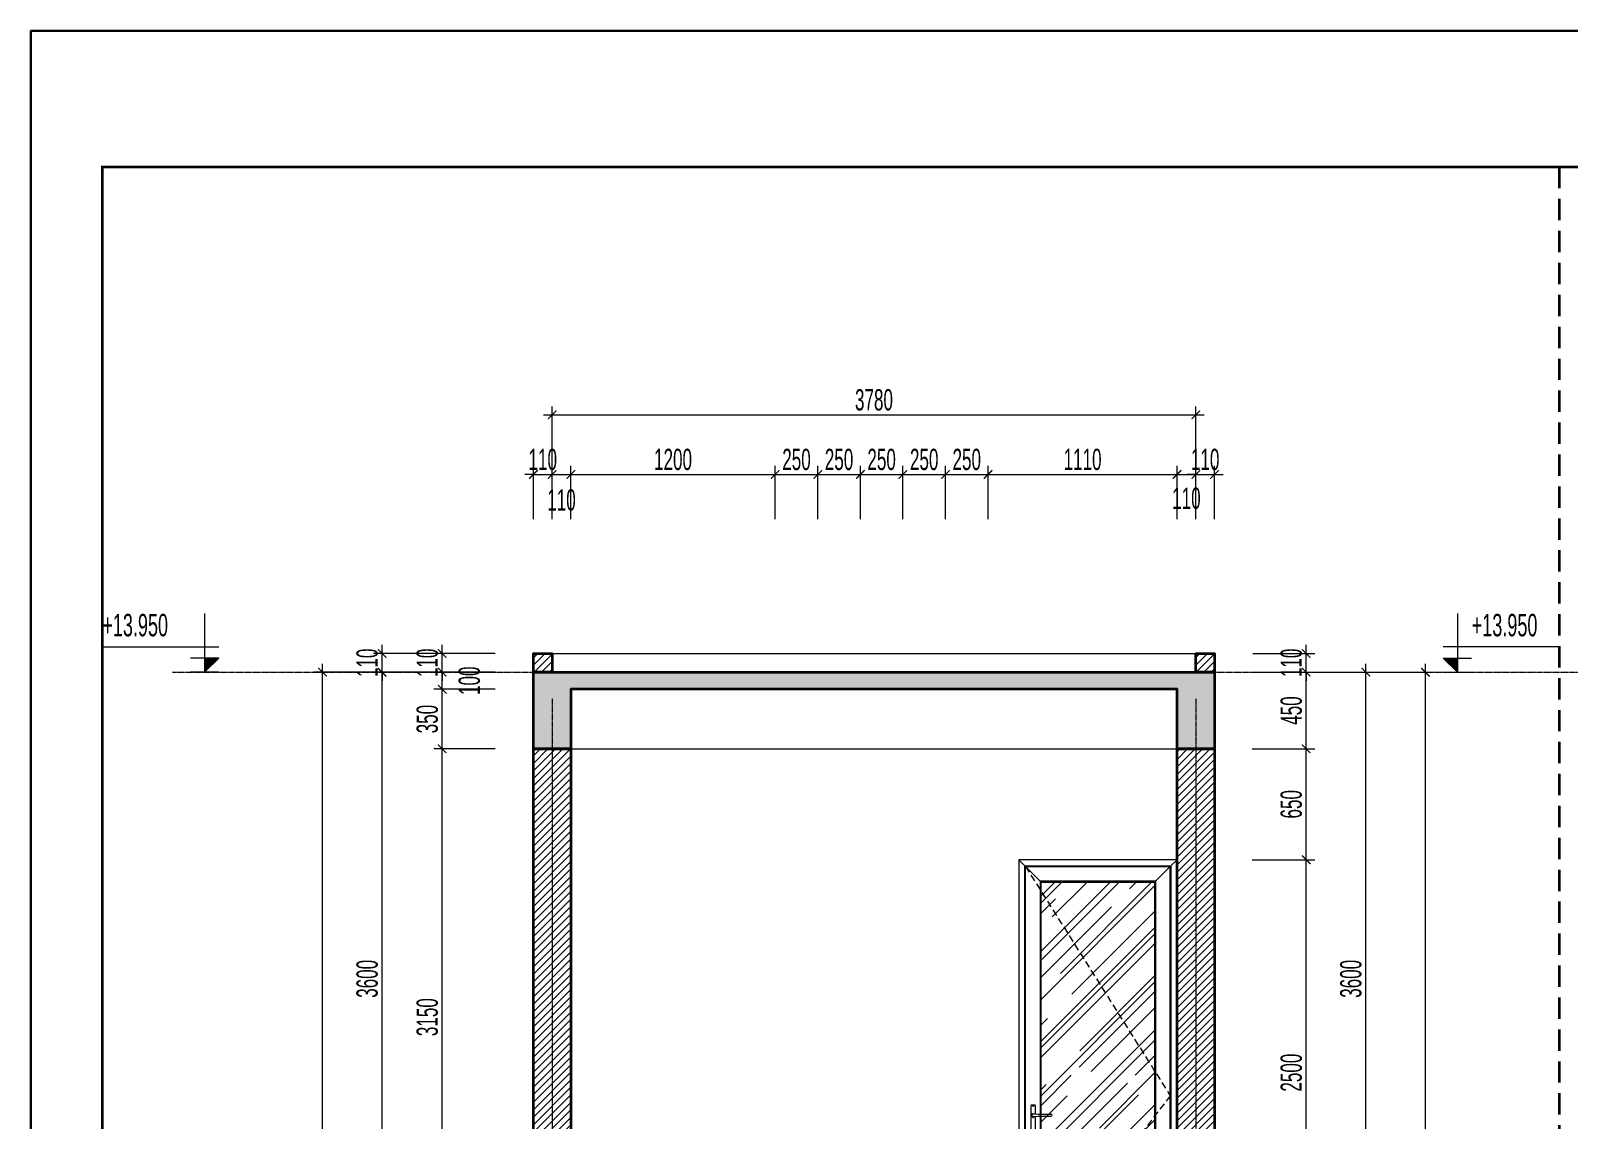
# Model space of a CAD drawing. Header units: millimetres. Extents: x 1336014 to 2939047, y -333549 to -60566.
# Drawn here: x 1430845 to 1439875, y -176976 to -170587 of the extents above; entities that cross this region are included whole.
import ezdxf
from ezdxf.enums import TextEntityAlignment as Align
from ezdxf.xclip import XClip

# ---------------------------------------------------------------- set-up
doc = ezdxf.new("R2010")
doc.units = ezdxf.units.MM
doc.header["$MEASUREMENT"] = 0
doc.header["$XCLIPFRAME"] = 2
for name, pattern in [('$1$HIDDEN', [0.375, 0.25, -0.125]), ('CENTER2', [1.125, 0.75, -0.125, 0.125, -0.125]), ('DASHED', [0.75, 0.5, -0.25])]:
    doc.linetypes.add(name, pattern=pattern)
for name, color, linetype, lineweight in [('01.Cut', 255, 'Continuous', 35), ('02.Thay', 145, 'Continuous', 15), ('03.Manh', 251, 'Continuous', 13), ('05.Text', 253, 'Continuous', 18), ('06.betong', 2, 'Continuous', 35), ('08.Dim', 156, 'Continuous', 15), ('09.Hatch', 250, 'Continuous', 5), ('10.truc', 250, 'CENTER2', 20), ('11.Khung bo', 32, 'Continuous', 50), ('12.Khung', 36, 'Continuous', 25), ('DIM', 252, 'Continuous', 20), ('Khóa cửa', 3, 'Continuous', 9)]:
    doc.layers.add(name, color=color, linetype=linetype, lineweight=lineweight)
doc.layers.add('text', color=7, linetype='Continuous')
doc.layers.add('Tpl_Bound', color=1, linetype='Continuous', plot=False)
doc.styles.add('TT5_Text Dim', font='hoatbif.shx', dxfattribs={"width": 0.6})
doc.dimstyles.new('TT5_Dim 1-50', dxfattribs={"dimscale": 50, "dimtxt": 2.5, "dimasz": 1, "dimexe": 1, "dimexo": 0.5, "dimgap": 0.5, "dimtad": 1, "dimdec": 0, "dimzin": 0, "dimdsep": 46, "dimtxsty": 'TT5_Text Dim', "dimblk": 'ARCHTICK', "dimcen": 0, "dimdle": 1, "dimclrd": 256, "dimclre": 256, "dimclrt": 1, "dimadec": 0, "dimazin": 0, "dimtfac": 0.015, "dimtdec": 0, "dimtix": 1, "dimtmove": 2, "dimatfit": 3, "dimldrblk": 'DOT', "dimfxl": 1, "dimtolj": 1, "dimtzin": 0, "dimlwd": -1, "dimlwe": -1, "dimarcsym": 1})
pattern_1 = [(45, (531514.985, -203097.647), (-22.0970869, 22.0970869), [])]
pattern_2 = [(45, (250010.494, -71783.014), (-22.0970869, 22.0970869), [])]

# ---------------------------------------------------------------- blocks, each defined once
blk = doc.blocks.new('100')
at = {"layer": '11.Khung bo', "const_width": 26.7}
blk.add_lwpolyline([(1860913, -945240), (1860913, -916940), (1896063, -916940), (1896063, -945240)], close=True, dxfattribs=at)
blk.add_lwpolyline([(1860913, -945240), (1860913, -916940), (1896063, -916940), (1896063, -945240)], close=True, dxfattribs=at)
blk.add_lwpolyline([(1860913, -945240), (1860913, -916940), (1896063, -916940), (1896063, -945240)], close=True, dxfattribs=at)
at = {"layer": '12.Khung'}
blk.add_lwpolyline([(1901579, -945940), (1901579, -916240), (1859580, -916240), (1859580, -945940)], close=True, dxfattribs=at)
blk.add_lwpolyline([(1901579, -945940), (1901579, -916240), (1859580, -916240), (1859580, -945940)], close=True, dxfattribs=at)
blk.add_lwpolyline([(1901579, -945940), (1901579, -916240), (1859580, -916240), (1859580, -945940)], close=True, dxfattribs=at)
blk = doc.blocks.new('TAY NAM')
at = {"layer": 'Khóa cửa', "color": 62}
for p, q in [((-66.6, -1.9), (-66.6, 62.6)), ((-64, 65.2), (-45.1, 65.2)), ((-63, 10.5), (-63, 0.7)), ((-60.4, 13.1), (-46.7, 13.1)), ((-46.7, 13.1), (-27.3, 11.2)), ((-42.5, 62.6), (-42.5, 12.7)), ((-27.3, 11.2), (51.6, 11.2)), ((-27.3, 0), (51.6, 0)), ((-66.6, -113.4), (-66.6, -1.9)), ((-60.4, -1.9), (-46.7, -1.9)), ((-55.2, -89), (-55.2, -85)), ((-55.2, -85), (-53.9, -85)), ((-53.9, -89), (-55.2, -89)), ((-53.9, -85), (-53.9, -89)), ((-46.7, -1.9), (-27.3, -0.1)), ((-42.5, -1.5), (-42.5, -113.4)), ((-45.1, -116), (-64, -116)), ((-57, -103.8), (-57, -90.7)), ((-52.7, -104.5), (-56.4, -104.5)), ((-52.1, -90.7), (-52.1, -103.8))]:
    blk.add_line(p, q, dxfattribs=at)
at = {"layer": 'Khóa cửa', "color": 62, "ltscale": 0.5}
for p, q in [((-55.7, 58.7), (-53.5, 58.7)), ((-54.6, 59.7), (-54.6, 57.6)), ((-55.7, -7.7), (-53.5, -7.7)), ((-54.6, -6.7), (-54.6, -8.9)), ((-55.7, -113.1), (-53.5, -113.1)), ((-54.6, -112.1), (-54.6, -114.2))]:
    blk.add_line(p, q, dxfattribs=at)
at = {"layer": 'Khóa cửa', "color": 62}
for centre, major_axis, start_param, end_param in [((-64, 62.6), (1.83, 1.83), 0.785398, 2.356194), ((-60.4, 10.5), (-1.83, 1.83), -0.785398, 0.785398), ((-60.4, 0.7), (1.83, 1.83), 2.356194, 3.926991), ((-54.6, 58.8), (-1.23, 1.23), 3.926991, 10.210176), ((-45.1, 62.6), (1.83, 1.83), 5.497787, 7.068583), ((50.3, 5.6), (-4.05, 4.05), 2.580988, 5.272994), ((-54.6, -87), (3.12, 3.12), 5.497787, 11.780972), ((-54.6, -7.6), (-1.23, 1.23), 3.926991, 10.210176), ((-64, -113.4), (-1.83, 1.83), 0.785398, 2.356194), ((-56.4, -103.8), (-0.458, 0.458), 0.785398, 2.356194), ((-54.6, -113), (-1.23, 1.23), 3.926991, 10.210176), ((-52.7, -103.8), (0.458, 0.458), 3.926991, 5.497787), ((-45.1, -113.4), (-1.83, 1.83), 2.356194, 3.926991)]:
    blk.add_ellipse(centre, major_axis=major_axis, ratio=1, start_param=start_param, end_param=end_param, dxfattribs=at)
blk = doc.blocks.new('q\xadeqwe345')
at = {"layer": '03.Manh', "ltscale": 0.1}
h = blk.add_hatch(dxfattribs=at)
h.set_pattern_fill('AR-RROOF', color=256, scale=200, angle=45)
h.paths.add_polyline_path([(898963.2, 25715.5), (898297.2, 25715.5), (898297.2, 27983.9), (898963.2, 27983.9)])
at = {"layer": '03.Manh'}
for points in [[(898201.2, 28079.9), (898165.2, 28115.9), (898165.2, 25615.5), (898201.2, 25615.5)], [(899095.2, 28115.9), (898165.2, 28115.9), (898201.2, 28079.9), (899059.2, 28079.9)], [(899095.2, 28115.9), (899059.2, 28079.9), (899059.2, 25615.5), (899095.2, 25615.5)], [(898292.2, 25710.5), (898205.2, 25623.5), (898205.2, 28075.9), (898292.2, 27988.9)], [(898205.2, 28075.9), (899055.2, 28075.9), (898968.2, 27988.9), (898292.2, 27988.9)], [(899055.2, 28075.9), (898968.2, 27988.9), (898968.2, 25710.5), (899055.2, 25623.5)], [(898968.2, 25710.5), (898292.2, 25710.5), (898205.2, 25623.5), (899055.2, 25623.5)]]:
    blk.add_lwpolyline(points, close=True, dxfattribs=at)
at = {"layer": '03.Manh', "linetype": 'DASHED', "ltscale": 80}
blk.add_lwpolyline([(898205.2, 28075.9), (899055.2, 26730.4), (898205.2, 25623.5)], dxfattribs=at)
at = {"layer": '03.Manh', "color": 6, "ltscale": 0.15}
blk.add_lwpolyline([(898963.2, 25715.5), (898297.2, 25715.5), (898297.2, 27983.9), (898963.2, 27983.9)], close=True, dxfattribs=at)
at = {"layer": '03.Manh'}
blk.add_blockref('TAY NAM', (898304.9, 26611.1), dxfattribs=at)
blk = doc.blocks.new('A$C4E7C6F34')
at = {"layer": 'DIM'}
blk.add_hatch(color=256, dxfattribs=at).paths.add_polyline_path([(-38, 0), (-38, 138), (-178, 138)])
for p, q in [((-38, 576), (-38, 0)), ((964, 248), (-178, 248)), ((-178, 138), (101, 138)), ((-178, 138), (-38, 0)), ((-178, 0), (101, 0))]:
    blk.add_line(p, q, dxfattribs=at)
at = {"layer": 'text', "style": 'TT5_Text Dim', "flags": 8}
blk.add_attdef('%%P0.000', text='', height=220, dxfattribs=at).set_placement((102, 461), align=Align.MIDDLE_LEFT)
blk = doc.blocks.new('_ARCHTICK')
at = {"const_width": 0.15}
blk.add_lwpolyline([(-0.5, -0.5), (0.5, 0.5)], dxfattribs=at)
blk = doc.blocks.new('*D1079')
at = {"layer": '08.Dim', "transparency": 16777216}
for p, q in [((1438335.9, -178003.2), (1438335.9, -175402.8)), ((1438019.1, -175452.8), (1438385.9, -175452.8)), ((1438019.1, -177953.2), (1438385.9, -177953.2))]:
    blk.add_line(p, q, dxfattribs=at)
at = {"layer": 'Defpoints', "color": 0, "transparency": 16777216}
for p in [(1437994.1, -175452.8), (1438335.9, -175452.8), (1437994.1, -177953.2)]:
    blk.add_point(p, dxfattribs=at)
at = {"layer": '08.Dim', "transparency": 16777216, "xscale": 50, "yscale": 50, "zscale": 50}
for p, rotation in [((1438335.9, -175452.8), 90), ((1438335.9, -177953.2), 270)]:
    blk.add_blockref('_ARCHTICK', p, dxfattribs=dict(at, rotation=rotation))
at = {"layer": '08.Dim', "color": 1, "transparency": 16777216, "insert": (1438248.4, -176703), "char_height": 125, "attachment_point": 5, "rotation": 90, "style": 'TT5_Text Dim'}
blk.add_mtext('\\A1;2500', dxfattribs=at)
blk = doc.blocks.new('_DOT')
blk.add_line((-0.5, 0), (-1, 0))
at = {"const_width": 0.5}
blk.add_lwpolyline([(-0.25, 0, 1), (0.25, 0, 1)], format="xyb", close=True, dxfattribs=at)
blk = doc.blocks.new('*D1083')
at = {"layer": '08.Dim', "transparency": 16777216}
for p, q in [((1438022.4, -174352.4), (1438735.9, -174352.4)), ((1438685.9, -178002.2), (1438685.9, -174302.4)), ((1438022.4, -177952.2), (1438735.9, -177952.2))]:
    blk.add_line(p, q, dxfattribs=at)
at = {"layer": 'Defpoints', "color": 0, "transparency": 16777216}
for p in [(1437997.4, -174352.4), (1438685.9, -174352.4), (1437997.4, -177952.2)]:
    blk.add_point(p, dxfattribs=at)
at = {"layer": '08.Dim', "transparency": 16777216, "xscale": 50, "yscale": 50, "zscale": 50}
for p, rotation in [((1438685.9, -174352.4), 90), ((1438685.9, -177952.2), 270)]:
    blk.add_blockref('_ARCHTICK', p, dxfattribs=dict(at, rotation=rotation))
at = {"layer": '08.Dim', "color": 1, "transparency": 16777216, "insert": (1438598.4, -176152.3), "char_height": 125, "attachment_point": 5, "rotation": 90, "style": 'TT5_Text Dim'}
blk.add_mtext('\\A1;3600', dxfattribs=at)
blk = doc.blocks.new('*D1085')
at = {"layer": '08.Dim', "transparency": 16777216}
for p, q in [((1438022.4, -174352.4), (1439085.9, -174352.4)), ((1439035.9, -188352.6), (1439035.9, -174302.4)), ((1438022.4, -188302.6), (1439085.9, -188302.6))]:
    blk.add_line(p, q, dxfattribs=at)
at = {"layer": 'Defpoints', "color": 0, "transparency": 16777216}
for p in [(1437997.4, -174352.4), (1439035.9, -174352.4), (1437997.4, -188302.6)]:
    blk.add_point(p, dxfattribs=at)
at = {"layer": '08.Dim', "transparency": 16777216, "xscale": 50, "yscale": 50, "zscale": 50}
for p, rotation in [((1439035.9, -174352.4), 90), ((1439035.9, -188302.6), 270)]:
    blk.add_blockref('_ARCHTICK', p, dxfattribs=dict(at, rotation=rotation))
at = {"layer": '08.Dim', "color": 1, "transparency": 16777216, "insert": (1438948.4, -181327.5), "char_height": 125, "attachment_point": 5, "rotation": 90, "style": 'TT5_Text Dim'}
blk.add_mtext('\\A1;13950', dxfattribs=at)
blk = doc.blocks.new('*D1090')
at = {"layer": '08.Dim', "transparency": 16777216}
for p, q in [((1433572.4, -174352.4), (1432858.9, -174352.4)), ((1432908.9, -178002.2), (1432908.9, -174302.4)), ((1433572.4, -177952.2), (1432858.9, -177952.2))]:
    blk.add_line(p, q, dxfattribs=at)
at = {"layer": 'Defpoints', "color": 0, "transparency": 16777216}
for p in [(1432908.9, -174352.4), (1433597.4, -174352.4), (1433597.4, -177952.2)]:
    blk.add_point(p, dxfattribs=at)
at = {"layer": '08.Dim', "transparency": 16777216, "xscale": 50, "yscale": 50, "zscale": 50}
for p, rotation in [((1432908.9, -174352.4), 90), ((1432908.9, -177952.2), 270)]:
    blk.add_blockref('_ARCHTICK', p, dxfattribs=dict(at, rotation=rotation))
at = {"layer": '08.Dim', "color": 1, "transparency": 16777216, "insert": (1432821.4, -176152.3), "char_height": 125, "attachment_point": 5, "rotation": 90, "style": 'TT5_Text Dim'}
blk.add_mtext('\\A1;3600', dxfattribs=at)
blk = doc.blocks.new('*D1092')
at = {"layer": '08.Dim', "transparency": 16777216}
for p, q in [((1433572.4, -174352.4), (1432508.9, -174352.4)), ((1432558.9, -188352.6), (1432558.9, -174302.4)), ((1433572.4, -188302.6), (1432508.9, -188302.6))]:
    blk.add_line(p, q, dxfattribs=at)
at = {"layer": 'Defpoints', "color": 0, "transparency": 16777216}
for p in [(1432558.9, -174352.4), (1433597.4, -174352.4), (1433597.4, -188302.6)]:
    blk.add_point(p, dxfattribs=at)
at = {"layer": '08.Dim', "transparency": 16777216, "xscale": 50, "yscale": 50, "zscale": 50}
for p, rotation in [((1432558.9, -174352.4), 90), ((1432558.9, -188302.6), 270)]:
    blk.add_blockref('_ARCHTICK', p, dxfattribs=dict(at, rotation=rotation))
at = {"layer": '08.Dim', "color": 1, "transparency": 16777216, "insert": (1432471.4, -181327.5), "char_height": 125, "attachment_point": 5, "rotation": 90, "style": 'TT5_Text Dim'}
blk.add_mtext('\\A1;13950', dxfattribs=at)
blk = doc.blocks.new('*D1093')
at = {"layer": '08.Dim', "transparency": 16777216}
for p, q in [((1433572.4, -174242.4), (1432858.9, -174242.4)), ((1432908.9, -174242.4), (1432908.9, -174192.4)), ((1432908.9, -174352.4), (1432908.9, -174242.4)), ((1433572.4, -174352.4), (1432858.9, -174352.4)), ((1432908.9, -174352.4), (1432908.9, -174402.4))]:
    blk.add_line(p, q, dxfattribs=at)
at = {"layer": 'Defpoints', "color": 0, "transparency": 16777216}
for p in [(1432908.9, -174242.4), (1433597.4, -174242.4), (1433597.4, -174352.4)]:
    blk.add_point(p, dxfattribs=at)
at = {"layer": '08.Dim', "transparency": 16777216, "xscale": 50, "yscale": 50, "zscale": 50}
for p, rotation in [((1432908.9, -174242.4), 270), ((1432908.9, -174352.4), 90)]:
    blk.add_blockref('_ARCHTICK', p, dxfattribs=dict(at, rotation=rotation))
at = {"layer": '08.Dim', "color": 1, "transparency": 16777216, "insert": (1432821.4, -174297.4), "char_height": 125, "attachment_point": 5, "rotation": 90, "style": 'TT5_Text Dim'}
blk.add_mtext('\\A1;110', dxfattribs=at)
blk = doc.blocks.new('*D1139')
at = {"layer": '08.Dim', "transparency": 16777216}
for p, q in [((1433572.4, -174802.4), (1433211.9, -174802.4)), ((1433261.9, -178002.2), (1433261.9, -174752.4)), ((1433572.4, -177952.2), (1433211.9, -177952.2))]:
    blk.add_line(p, q, dxfattribs=at)
at = {"layer": 'Defpoints', "color": 0, "transparency": 16777216}
for p in [(1433261.9, -174802.4), (1433597.4, -174802.4), (1433597.4, -177952.2)]:
    blk.add_point(p, dxfattribs=at)
at = {"layer": '08.Dim', "transparency": 16777216, "xscale": 50, "yscale": 50, "zscale": 50}
for p, rotation in [((1433261.9, -174802.4), 90), ((1433261.9, -177952.2), 270)]:
    blk.add_blockref('_ARCHTICK', p, dxfattribs=dict(at, rotation=rotation))
at = {"layer": '08.Dim', "color": 1, "transparency": 16777216, "insert": (1433174.4, -176377.3), "char_height": 125, "attachment_point": 5, "rotation": 90, "style": 'TT5_Text Dim'}
blk.add_mtext('\\A1;3150', dxfattribs=at)
blk = doc.blocks.new('*D1140')
at = {"layer": '08.Dim', "transparency": 16777216}
for p, q in [((1433261.9, -174852.4), (1433261.9, -174402.4)), ((1433572.4, -174452.4), (1433211.9, -174452.4)), ((1433572.4, -174802.4), (1433211.9, -174802.4))]:
    blk.add_line(p, q, dxfattribs=at)
at = {"layer": 'Defpoints', "color": 0, "transparency": 16777216}
for p in [(1433261.9, -174452.4), (1433597.4, -174452.4), (1433597.4, -174802.4)]:
    blk.add_point(p, dxfattribs=at)
at = {"layer": '08.Dim', "transparency": 16777216, "xscale": 50, "yscale": 50, "zscale": 50}
for p, rotation in [((1433261.9, -174452.4), 90), ((1433261.9, -174802.4), 270)]:
    blk.add_blockref('_ARCHTICK', p, dxfattribs=dict(at, rotation=rotation))
at = {"layer": '08.Dim', "color": 1, "transparency": 16777216, "insert": (1433174.4, -174627.4), "char_height": 125, "attachment_point": 5, "rotation": 90, "style": 'TT5_Text Dim'}
blk.add_mtext('\\A1;350', dxfattribs=at)
blk = doc.blocks.new('*D1141')
at = {"layer": '08.Dim', "transparency": 16777216}
for p, q in [((1433572.4, -174352.4), (1433211.9, -174352.4)), ((1433261.9, -174502.4), (1433261.9, -174302.4)), ((1433572.4, -174452.4), (1433211.9, -174452.4))]:
    blk.add_line(p, q, dxfattribs=at)
at = {"layer": 'Defpoints', "color": 0, "transparency": 16777216}
for p in [(1433261.9, -174352.4), (1433597.4, -174352.4), (1433597.4, -174452.4)]:
    blk.add_point(p, dxfattribs=at)
at = {"layer": '08.Dim', "transparency": 16777216, "xscale": 50, "yscale": 50, "zscale": 50}
for p, rotation in [((1433261.9, -174352.4), 90), ((1433261.9, -174452.4), 270)]:
    blk.add_blockref('_ARCHTICK', p, dxfattribs=dict(at, rotation=rotation))
at = {"layer": '08.Dim', "color": 1, "transparency": 16777216, "insert": (1433421.5, -174402.4), "char_height": 125, "attachment_point": 5, "rotation": 90, "style": 'TT5_Text Dim'}
blk.add_mtext('\\A1;100', dxfattribs=at)
blk = doc.blocks.new('*D1142')
at = {"layer": '08.Dim', "transparency": 16777216}
for p, q in [((1433572.4, -174242.4), (1433211.9, -174242.4)), ((1433261.9, -174242.4), (1433261.9, -174192.4)), ((1433261.9, -174352.4), (1433261.9, -174242.4)), ((1433572.4, -174352.4), (1433211.9, -174352.4)), ((1433261.9, -174352.4), (1433261.9, -174402.4))]:
    blk.add_line(p, q, dxfattribs=at)
at = {"layer": 'Defpoints', "color": 0, "transparency": 16777216}
for p in [(1433261.9, -174242.4), (1433597.4, -174242.4), (1433597.4, -174352.4)]:
    blk.add_point(p, dxfattribs=at)
at = {"layer": '08.Dim', "transparency": 16777216, "xscale": 50, "yscale": 50, "zscale": 50}
for p, rotation in [((1433261.9, -174242.4), 270), ((1433261.9, -174352.4), 90)]:
    blk.add_blockref('_ARCHTICK', p, dxfattribs=dict(at, rotation=rotation))
at = {"layer": '08.Dim', "color": 1, "transparency": 16777216, "insert": (1433174.4, -174297.4), "char_height": 125, "attachment_point": 5, "rotation": 90, "style": 'TT5_Text Dim'}
blk.add_mtext('\\A1;110', dxfattribs=at)
blk = doc.blocks.new('*D1145')
at = {"layer": '08.Dim', "transparency": 16777216}
for p, q in [((1434017.4, -173454.2), (1434017.4, -173141.5)), ((1435217.4, -173454.2), (1435217.4, -173141.5)), ((1433967.4, -173191.5), (1435267.4, -173191.5))]:
    blk.add_line(p, q, dxfattribs=at)
at = {"layer": 'Defpoints', "color": 0, "transparency": 16777216}
for p in [(1435217.4, -173191.5), (1434017.4, -173479.2), (1435217.4, -173479.2)]:
    blk.add_point(p, dxfattribs=at)
at = {"layer": '08.Dim', "transparency": 16777216, "xscale": 50, "yscale": 50, "zscale": 50, "rotation": 180}
blk.add_blockref('_ARCHTICK', (1434017.4, -173191.5), dxfattribs=at)
at = {"layer": '08.Dim', "transparency": 16777216, "xscale": 50, "yscale": 50, "zscale": 50}
blk.add_blockref('_ARCHTICK', (1435217.4, -173191.5), dxfattribs=at)
at = {"layer": '08.Dim', "color": 1, "transparency": 16777216, "insert": (1434617.4, -173104), "char_height": 125, "attachment_point": 5, "style": 'TT5_Text Dim'}
blk.add_mtext('\\A1;1200', dxfattribs=at)
blk = doc.blocks.new('*D1146')
at = {"layer": '08.Dim', "transparency": 16777216}
for p, q in [((1435217.4, -173454.2), (1435217.4, -173141.5)), ((1435467.4, -173454.2), (1435467.4, -173141.5)), ((1435167.4, -173191.5), (1435517.4, -173191.5))]:
    blk.add_line(p, q, dxfattribs=at)
at = {"layer": 'Defpoints', "color": 0, "transparency": 16777216}
for p in [(1435467.4, -173191.5), (1435217.4, -173479.2), (1435467.4, -173479.2)]:
    blk.add_point(p, dxfattribs=at)
at = {"layer": '08.Dim', "transparency": 16777216, "xscale": 50, "yscale": 50, "zscale": 50, "rotation": 180}
blk.add_blockref('_ARCHTICK', (1435217.4, -173191.5), dxfattribs=at)
at = {"layer": '08.Dim', "transparency": 16777216, "xscale": 50, "yscale": 50, "zscale": 50}
blk.add_blockref('_ARCHTICK', (1435467.4, -173191.5), dxfattribs=at)
at = {"layer": '08.Dim', "color": 1, "transparency": 16777216, "insert": (1435342.4, -173104), "char_height": 125, "attachment_point": 5, "style": 'TT5_Text Dim'}
blk.add_mtext('\\A1;250', dxfattribs=at)
blk = doc.blocks.new('*D1147')
at = {"layer": '08.Dim', "transparency": 16777216}
for p, q in [((1435467.4, -173454.2), (1435467.4, -173141.5)), ((1435717.4, -173454.2), (1435717.4, -173141.5)), ((1435417.4, -173191.5), (1435767.4, -173191.5))]:
    blk.add_line(p, q, dxfattribs=at)
at = {"layer": 'Defpoints', "color": 0, "transparency": 16777216}
for p in [(1435717.4, -173191.5), (1435467.4, -173479.2), (1435717.4, -173479.2)]:
    blk.add_point(p, dxfattribs=at)
at = {"layer": '08.Dim', "transparency": 16777216, "xscale": 50, "yscale": 50, "zscale": 50, "rotation": 180}
blk.add_blockref('_ARCHTICK', (1435467.4, -173191.5), dxfattribs=at)
at = {"layer": '08.Dim', "transparency": 16777216, "xscale": 50, "yscale": 50, "zscale": 50}
blk.add_blockref('_ARCHTICK', (1435717.4, -173191.5), dxfattribs=at)
at = {"layer": '08.Dim', "color": 1, "transparency": 16777216, "insert": (1435592.4, -173104), "char_height": 125, "attachment_point": 5, "style": 'TT5_Text Dim'}
blk.add_mtext('\\A1;250', dxfattribs=at)
blk = doc.blocks.new('*D1148')
at = {"layer": '08.Dim', "transparency": 16777216}
for p, q in [((1435717.4, -173454.2), (1435717.4, -173141.5)), ((1435967.4, -173454.2), (1435967.4, -173141.5)), ((1435667.4, -173191.5), (1436017.4, -173191.5))]:
    blk.add_line(p, q, dxfattribs=at)
at = {"layer": 'Defpoints', "color": 0, "transparency": 16777216}
for p in [(1435967.4, -173191.5), (1435717.4, -173479.2), (1435967.4, -173479.2)]:
    blk.add_point(p, dxfattribs=at)
at = {"layer": '08.Dim', "transparency": 16777216, "xscale": 50, "yscale": 50, "zscale": 50, "rotation": 180}
blk.add_blockref('_ARCHTICK', (1435717.4, -173191.5), dxfattribs=at)
at = {"layer": '08.Dim', "transparency": 16777216, "xscale": 50, "yscale": 50, "zscale": 50}
blk.add_blockref('_ARCHTICK', (1435967.4, -173191.5), dxfattribs=at)
at = {"layer": '08.Dim', "color": 1, "transparency": 16777216, "insert": (1435842.4, -173104), "char_height": 125, "attachment_point": 5, "style": 'TT5_Text Dim'}
blk.add_mtext('\\A1;250', dxfattribs=at)
blk = doc.blocks.new('*D1149')
at = {"layer": '08.Dim', "transparency": 16777216}
for p, q in [((1435967.4, -173454.2), (1435967.4, -173141.5)), ((1436217.4, -173454.2), (1436217.4, -173141.5)), ((1435917.4, -173191.5), (1436267.4, -173191.5))]:
    blk.add_line(p, q, dxfattribs=at)
at = {"layer": 'Defpoints', "color": 0, "transparency": 16777216}
for p in [(1436217.4, -173191.5), (1435967.4, -173479.2), (1436217.4, -173479.2)]:
    blk.add_point(p, dxfattribs=at)
at = {"layer": '08.Dim', "transparency": 16777216, "xscale": 50, "yscale": 50, "zscale": 50, "rotation": 180}
blk.add_blockref('_ARCHTICK', (1435967.4, -173191.5), dxfattribs=at)
at = {"layer": '08.Dim', "transparency": 16777216, "xscale": 50, "yscale": 50, "zscale": 50}
blk.add_blockref('_ARCHTICK', (1436217.4, -173191.5), dxfattribs=at)
at = {"layer": '08.Dim', "color": 1, "transparency": 16777216, "insert": (1436092.4, -173104), "char_height": 125, "attachment_point": 5, "style": 'TT5_Text Dim'}
blk.add_mtext('\\A1;250', dxfattribs=at)
blk = doc.blocks.new('*D1150')
at = {"layer": '08.Dim', "transparency": 16777216}
for p, q in [((1436217.4, -173454.2), (1436217.4, -173141.5)), ((1436467.4, -173454.2), (1436467.4, -173141.5)), ((1436167.4, -173191.5), (1436517.4, -173191.5))]:
    blk.add_line(p, q, dxfattribs=at)
at = {"layer": 'Defpoints', "color": 0, "transparency": 16777216}
for p in [(1436467.4, -173191.5), (1436217.4, -173479.2), (1436467.4, -173479.2)]:
    blk.add_point(p, dxfattribs=at)
at = {"layer": '08.Dim', "transparency": 16777216, "xscale": 50, "yscale": 50, "zscale": 50, "rotation": 180}
blk.add_blockref('_ARCHTICK', (1436217.4, -173191.5), dxfattribs=at)
at = {"layer": '08.Dim', "transparency": 16777216, "xscale": 50, "yscale": 50, "zscale": 50}
blk.add_blockref('_ARCHTICK', (1436467.4, -173191.5), dxfattribs=at)
at = {"layer": '08.Dim', "color": 1, "transparency": 16777216, "insert": (1436342.4, -173104), "char_height": 125, "attachment_point": 5, "style": 'TT5_Text Dim'}
blk.add_mtext('\\A1;250', dxfattribs=at)
blk = doc.blocks.new('*D1151')
at = {"layer": '08.Dim', "transparency": 16777216}
for p, q in [((1436467.4, -173454.2), (1436467.4, -173141.5)), ((1437577.4, -173454.2), (1437577.4, -173141.5)), ((1436417.4, -173191.5), (1437627.4, -173191.5))]:
    blk.add_line(p, q, dxfattribs=at)
at = {"layer": 'Defpoints', "color": 0, "transparency": 16777216}
for p in [(1437577.4, -173191.5), (1436467.4, -173479.2), (1437577.4, -173479.2)]:
    blk.add_point(p, dxfattribs=at)
at = {"layer": '08.Dim', "transparency": 16777216, "xscale": 50, "yscale": 50, "zscale": 50, "rotation": 180}
blk.add_blockref('_ARCHTICK', (1436467.4, -173191.5), dxfattribs=at)
at = {"layer": '08.Dim', "transparency": 16777216, "xscale": 50, "yscale": 50, "zscale": 50}
blk.add_blockref('_ARCHTICK', (1437577.4, -173191.5), dxfattribs=at)
at = {"layer": '08.Dim', "color": 1, "transparency": 16777216, "insert": (1437022.4, -173104), "char_height": 125, "attachment_point": 5, "style": 'TT5_Text Dim'}
blk.add_mtext('\\A1;1110', dxfattribs=at)
blk = doc.blocks.new('*D1152')
at = {"layer": '08.Dim', "transparency": 16777216}
for p, q in [((1433797.4, -173454.2), (1433797.4, -173141.5)), ((1433907.4, -173454.2), (1433907.4, -173141.5)), ((1433797.4, -173191.5), (1433747.4, -173191.5)), ((1433797.4, -173191.5), (1433907.4, -173191.5)), ((1433907.4, -173191.5), (1433957.4, -173191.5))]:
    blk.add_line(p, q, dxfattribs=at)
at = {"layer": 'Defpoints', "color": 0, "transparency": 16777216}
for p in [(1433907.4, -173191.5), (1433797.4, -173479.2), (1433907.4, -173479.2)]:
    blk.add_point(p, dxfattribs=at)
at = {"layer": '08.Dim', "transparency": 16777216, "xscale": 50, "yscale": 50, "zscale": 50}
blk.add_blockref('_ARCHTICK', (1433797.4, -173191.5), dxfattribs=at)
at = {"layer": '08.Dim', "transparency": 16777216, "xscale": 50, "yscale": 50, "zscale": 50, "rotation": 180}
blk.add_blockref('_ARCHTICK', (1433907.4, -173191.5), dxfattribs=at)
at = {"layer": '08.Dim', "color": 1, "transparency": 16777216, "insert": (1433852.4, -173104), "char_height": 125, "attachment_point": 5, "style": 'TT5_Text Dim'}
blk.add_mtext('\\A1;110', dxfattribs=at)
blk = doc.blocks.new('*D1153')
at = {"layer": '08.Dim', "transparency": 16777216}
for p, q in [((1433907.4, -173454.2), (1433907.4, -173141.5)), ((1434017.4, -173454.2), (1434017.4, -173141.5)), ((1433857.4, -173191.5), (1434067.4, -173191.5))]:
    blk.add_line(p, q, dxfattribs=at)
at = {"layer": 'Defpoints', "color": 0, "transparency": 16777216}
for p in [(1434017.4, -173191.5), (1433907.4, -173479.2), (1434017.4, -173479.2)]:
    blk.add_point(p, dxfattribs=at)
at = {"layer": '08.Dim', "transparency": 16777216, "xscale": 50, "yscale": 50, "zscale": 50, "rotation": 180}
blk.add_blockref('_ARCHTICK', (1433907.4, -173191.5), dxfattribs=at)
at = {"layer": '08.Dim', "transparency": 16777216, "xscale": 50, "yscale": 50, "zscale": 50}
blk.add_blockref('_ARCHTICK', (1434017.4, -173191.5), dxfattribs=at)
at = {"layer": '08.Dim', "color": 1, "transparency": 16777216, "insert": (1433962.4, -173341.7), "char_height": 125, "attachment_point": 5, "style": 'TT5_Text Dim'}
blk.add_mtext('\\A1;110', dxfattribs=at)
blk = doc.blocks.new('*D1154')
at = {"layer": '08.Dim', "transparency": 16777216}
for p, q in [((1437577.4, -173454.2), (1437577.4, -173141.5)), ((1437687.4, -173454.2), (1437687.4, -173141.5)), ((1437527.4, -173191.5), (1437737.4, -173191.5))]:
    blk.add_line(p, q, dxfattribs=at)
at = {"layer": 'Defpoints', "color": 0, "transparency": 16777216}
for p in [(1437687.4, -173191.5), (1437577.4, -173479.2), (1437687.4, -173479.2)]:
    blk.add_point(p, dxfattribs=at)
at = {"layer": '08.Dim', "transparency": 16777216, "xscale": 50, "yscale": 50, "zscale": 50, "rotation": 180}
blk.add_blockref('_ARCHTICK', (1437577.4, -173191.5), dxfattribs=at)
at = {"layer": '08.Dim', "transparency": 16777216, "xscale": 50, "yscale": 50, "zscale": 50}
blk.add_blockref('_ARCHTICK', (1437687.4, -173191.5), dxfattribs=at)
at = {"layer": '08.Dim', "color": 1, "transparency": 16777216, "insert": (1437632.4, -173331.7), "char_height": 125, "attachment_point": 5, "style": 'TT5_Text Dim'}
blk.add_mtext('\\A1;110', dxfattribs=at)
blk = doc.blocks.new('*D1155')
at = {"layer": '08.Dim', "transparency": 16777216}
for p, q in [((1437687.4, -173454.2), (1437687.4, -173141.5)), ((1437797.4, -173454.2), (1437797.4, -173141.5)), ((1437687.4, -173191.5), (1437637.4, -173191.5)), ((1437687.4, -173191.5), (1437797.4, -173191.5)), ((1437797.4, -173191.5), (1437847.4, -173191.5))]:
    blk.add_line(p, q, dxfattribs=at)
at = {"layer": 'Defpoints', "color": 0, "transparency": 16777216}
for p in [(1437797.4, -173191.5), (1437687.4, -173479.2), (1437797.4, -173479.2)]:
    blk.add_point(p, dxfattribs=at)
at = {"layer": '08.Dim', "transparency": 16777216, "xscale": 50, "yscale": 50, "zscale": 50}
blk.add_blockref('_ARCHTICK', (1437687.4, -173191.5), dxfattribs=at)
at = {"layer": '08.Dim', "transparency": 16777216, "xscale": 50, "yscale": 50, "zscale": 50, "rotation": 180}
blk.add_blockref('_ARCHTICK', (1437797.4, -173191.5), dxfattribs=at)
at = {"layer": '08.Dim', "color": 1, "transparency": 16777216, "insert": (1437742.4, -173104), "char_height": 125, "attachment_point": 5, "style": 'TT5_Text Dim'}
blk.add_mtext('\\A1;110', dxfattribs=at)
blk = doc.blocks.new('*D1226')
at = {"layer": '08.Dim', "transparency": 16777216}
for p, q in [((1438019.1, -174802.4), (1438385.9, -174802.4)), ((1438335.9, -175502.8), (1438335.9, -174752.4)), ((1438019.1, -175452.8), (1438385.9, -175452.8))]:
    blk.add_line(p, q, dxfattribs=at)
at = {"layer": 'Defpoints', "color": 0, "transparency": 16777216}
for p in [(1437994.1, -174802.4), (1438335.9, -174802.4), (1437994.1, -175452.8)]:
    blk.add_point(p, dxfattribs=at)
at = {"layer": '08.Dim', "transparency": 16777216, "xscale": 50, "yscale": 50, "zscale": 50}
for p, rotation in [((1438335.9, -174802.4), 90), ((1438335.9, -175452.8), 270)]:
    blk.add_blockref('_ARCHTICK', p, dxfattribs=dict(at, rotation=rotation))
at = {"layer": '08.Dim', "color": 1, "transparency": 16777216, "insert": (1438248.4, -175127.6), "char_height": 125, "attachment_point": 5, "rotation": 90, "style": 'TT5_Text Dim'}
blk.add_mtext('\\A1;650', dxfattribs=at)
blk = doc.blocks.new('*D1227')
at = {"layer": '08.Dim', "transparency": 16777216}
for p, q in [((1438022.4, -174352.4), (1438385.9, -174352.4)), ((1438335.9, -174852.4), (1438335.9, -174302.4)), ((1438022.4, -174802.4), (1438385.9, -174802.4))]:
    blk.add_line(p, q, dxfattribs=at)
at = {"layer": 'Defpoints', "color": 0, "transparency": 16777216}
for p in [(1437997.4, -174352.4), (1438335.9, -174352.4), (1437997.4, -174802.4)]:
    blk.add_point(p, dxfattribs=at)
at = {"layer": '08.Dim', "transparency": 16777216, "xscale": 50, "yscale": 50, "zscale": 50}
for p, rotation in [((1438335.9, -174352.4), 90), ((1438335.9, -174802.4), 270)]:
    blk.add_blockref('_ARCHTICK', p, dxfattribs=dict(at, rotation=rotation))
at = {"layer": '08.Dim', "color": 1, "transparency": 16777216, "insert": (1438248.4, -174577.4), "char_height": 125, "attachment_point": 5, "rotation": 90, "style": 'TT5_Text Dim'}
blk.add_mtext('\\A1;450', dxfattribs=at)
blk = doc.blocks.new('*D1228')
at = {"layer": '08.Dim', "transparency": 16777216}
for p, q in [((1438022.4, -174242.4), (1438385.9, -174242.4)), ((1438335.9, -174242.4), (1438335.9, -174192.4)), ((1438335.9, -174352.4), (1438335.9, -174242.4)), ((1438022.4, -174352.4), (1438385.9, -174352.4)), ((1438335.9, -174352.4), (1438335.9, -174402.4))]:
    blk.add_line(p, q, dxfattribs=at)
at = {"layer": 'Defpoints', "color": 0, "transparency": 16777216}
for p in [(1437997.4, -174242.4), (1438335.9, -174242.4), (1437997.4, -174352.4)]:
    blk.add_point(p, dxfattribs=at)
at = {"layer": '08.Dim', "transparency": 16777216, "xscale": 50, "yscale": 50, "zscale": 50}
for p, rotation in [((1438335.9, -174242.4), 270), ((1438335.9, -174352.4), 90)]:
    blk.add_blockref('_ARCHTICK', p, dxfattribs=dict(at, rotation=rotation))
at = {"layer": '08.Dim', "color": 1, "transparency": 16777216, "insert": (1438248.4, -174297.4), "char_height": 125, "attachment_point": 5, "rotation": 90, "style": 'TT5_Text Dim'}
blk.add_mtext('\\A1;110', dxfattribs=at)
blk = doc.blocks.new('*D1368')
at = {"layer": '08.Dim', "transparency": 16777216}
for p, q in [((1433907.4, -173454.2), (1433907.4, -172791.5)), ((1437687.4, -173454.2), (1437687.4, -172791.5)), ((1433857.4, -172841.5), (1437737.4, -172841.5))]:
    blk.add_line(p, q, dxfattribs=at)
at = {"layer": 'Defpoints', "color": 0, "transparency": 16777216}
for p in [(1437687.4, -172841.5), (1433907.4, -173479.2), (1437687.4, -173479.2)]:
    blk.add_point(p, dxfattribs=at)
at = {"layer": '08.Dim', "transparency": 16777216, "xscale": 50, "yscale": 50, "zscale": 50, "rotation": 180}
blk.add_blockref('_ARCHTICK', (1433907.4, -172841.5), dxfattribs=at)
at = {"layer": '08.Dim', "transparency": 16777216, "xscale": 50, "yscale": 50, "zscale": 50}
blk.add_blockref('_ARCHTICK', (1437687.4, -172841.5), dxfattribs=at)
at = {"layer": '08.Dim', "color": 1, "transparency": 16777216, "insert": (1435797.4, -172754), "char_height": 125, "attachment_point": 5, "style": 'TT5_Text Dim'}
blk.add_mtext('\\A1;3780', dxfattribs=at)

msp = doc.modelspace()

# ---------------------------------------------------------------- hatches: boundary and pattern name
at = {"layer": '09.Hatch', "ltscale": 50}
h = msp.add_hatch(dxfattribs=at)
h.set_pattern_fill('TUONGXAY', color=256, scale=250, style=0)
h.set_pattern_definition(pattern_2)
h.paths.add_polyline_path([(1433797.4, -174242.4), (1433907.4, -174242.4), (1433907.4, -174352.4), (1433797.4, -174352.4)])
h = msp.add_hatch(dxfattribs=at)
h.set_pattern_fill('TUONGXAY', color=256, scale=250, style=0)
h.set_pattern_definition(pattern_2)
h.paths.add_polyline_path([(1437687.4, -174242.4), (1437797.4, -174242.4), (1437797.4, -174352.4), (1437687.4, -174352.4)])
h = msp.add_hatch(dxfattribs=at)
h.set_pattern_fill('BTCT', color=256, scale=9, style=0)
h.set_pattern_definition([(50, (531514.985, -203097.647), (64.5534164, -5.647692), [6.75, -74.25]), (355, (531514.985, -203097.647), (-12.48762, 67.697292), [5.4, -59.4]), (100.4514, (531520.364, -203098.12), (52.0658444, 62.049559), [5.736617, -63.10279]), (46.1842, (531514.985, -203079.65), (96.0516944, -14.896711), [10.125, -111.375]), (96.6356, (531522.99, -203080.89), (84.1196435, 87.670608), [8.604926, -94.65417]), (351.1842, (531514.98, -203079.65), (84.119575, 87.670674), [8.1, -89.1]), (21, (531523.985, -203084.147), (53.7216347, -36.2357002), [6.75, -74.25]), (326, (531523.985, -203084.147), (21.89838, 65.263504), [5.4, -59.4]), (71.4514, (531528.46, -203087.166), (75.6200366, 29.0277447), [5.736617, -63.10279]), (37.5, (531514.985, -203097.647), (1.094387, 29.96044684), [0, -58.68, 0, -60.3, 0, -59.625]), (7.5, (531514.985, -203097.647), (23.6762584, 35.4970541), [0, -34.38, 0, -57.33, 0, -22.725]), (327.5, (531494.915, -203097.647), (48.04401926, -2.02993846), [0, -22.5, 0, -70.2, 0, -93.15]), (317.5, (531485.915, -203097.647), (52.4867552, 9.0094484), [0, -29.25, 0, -46.62, 0, -66.15]), (45, (531514.985, -203097.647), (-23.8648539, 23.8648539), []), (45, (531530.894, -203097.647), (-23.8648539, 23.8648539), [])])
h.paths.add_polyline_path([(1433797.4, -174802.4), (1433797.4, -174352.4), (1437797.4, -174352.4), (1437797.4, -174802.4), (1437577.4, -174802.4), (1437577.4, -174452.4), (1434017.4, -174452.4), (1434017.4, -174802.4)])
h = msp.add_hatch(dxfattribs=at)
h.set_pattern_fill('TUONGXAY', color=256, scale=250, style=0)
h.set_pattern_definition(pattern_1)
h.paths.add_polyline_path([(1433797.4, -174802.4), (1434017.4, -174802.4), (1434017.4, -177953.2), (1433797.4, -177953.2)])
h = msp.add_hatch(dxfattribs=at)
h.set_pattern_fill('TUONGXAY', color=256, scale=250, style=0)
h.set_pattern_definition(pattern_1)
h.paths.add_polyline_path([(1437577.4, -174802.4), (1437797.4, -174802.4), (1437797.4, -177953.2), (1437577.4, -177953.2)])

# ---------------------------------------------------------------- linework, layer by layer
at = {"layer": '01.Cut', "color": 6, "linetype": '$1$HIDDEN', "ltscale": 500}
msp.add_lwpolyline([(1439821, -171386.7), (1439821, -192476.5)], dxfattribs=at)
at = {"layer": '01.Cut'}
for points in [[(1433797.4, -174352.4), (1433797.4, -174242.4), (1433907.4, -174242.4), (1433907.4, -174352.4)], [(1437687.4, -174352.4), (1437687.4, -174242.4), (1437797.4, -174242.4), (1437797.4, -174352.4)]]:
    msp.add_lwpolyline(points, dxfattribs=at)
for points in [[(1433797.4, -174242.4), (1433907.4, -174242.4), (1433907.4, -174352.4), (1433797.4, -174352.4)], [(1437687.4, -174242.4), (1437797.4, -174242.4), (1437797.4, -174352.4), (1437687.4, -174352.4)], [(1433797.4, -174802.4), (1434017.4, -174802.4), (1434017.4, -177953.2), (1433797.4, -177953.2)], [(1437577.4, -174802.4), (1437797.4, -174802.4), (1437797.4, -177953.2), (1437577.4, -177953.2)]]:
    msp.add_lwpolyline(points, close=True, dxfattribs=at)
at = {"layer": '02.Thay'}
for points in [[(1433907.4, -174242.4), (1437687.3, -174242.4)], [(1434017.4, -174802.4), (1437577.4, -174802.4)]]:
    msp.add_lwpolyline(points, dxfattribs=at)
at = {"layer": '06.betong'}
msp.add_lwpolyline([(1433797.4, -174802.4), (1433797.4, -174352.4), (1437797.4, -174352.4), (1437797.4, -174802.4), (1437577.4, -174802.4), (1437577.4, -174452.4), (1434017.4, -174452.4), (1434017.4, -174802.4), (1433797.4, -174802.4)], dxfattribs=at)
at = {"layer": '10.truc'}
for p, q in [((1433907.4, -174506.8), (1433907.4, -191823.2)), ((1437687.4, -174506.8), (1437687.4, -191823.2))]:
    msp.add_line(p, q, dxfattribs=at)
msp.add_lwpolyline([(1431677.7, -174352.4), (1440165.5, -174352.4)], dxfattribs=at)
at = {"layer": 'Tpl_Bound', "color": 1}
msp.add_lwpolyline([(1430845.5, -195786.5), (1430845.5, -170586.7), (1448665.3, -170586.7), (1448665.3, -195786.5)], close=True, dxfattribs=at)

# ---------------------------------------------------------------- block references
at = {"layer": '03.Manh'}
ref = msp.add_blockref('q\xadeqwe345', (538482.2, -203568.7), dxfattribs=at)
XClip(ref).set_block_clipping_path([(898165.1693250315, 26365.4777378149), (899095.1693250315, 28115.8689287932)])
at = {"layer": '05.Text', "xscale": 0.6, "yscale": 0.6, "zscale": 0.6, "rotation": 270}
msp.add_blockref('100', (1998409.4, 945161.1), dxfattribs=at)
at = {"layer": '08.Dim'}
ref = msp.add_blockref('A$C4E7C6F34', (1431844, -174352.4), dxfattribs=dict(at, xscale=-0.6, yscale=0.6, zscale=0.6))
ref.add_attrib('%%P0.000', '+13.950', dxfattribs={"layer": 'text', "height": 132, "style": 'TT5_Text Dim', "width": 0.6, "flags": 8}).set_placement((1431265.9, -174075.6), align=Align.MIDDLE_LEFT)
ref = msp.add_blockref('A$C4E7C6F34', (1439246.5, -174352.4), dxfattribs=dict(at, xscale=0.6, yscale=0.6, zscale=0.6))
ref.add_attrib('%%P0.000', '+13.950', dxfattribs={"layer": 'text', "height": 132, "style": 'TT5_Text Dim', "width": 0.6, "flags": 8}).set_placement((1439308, -174075.6), align=Align.MIDDLE_LEFT)

# ---------------------------------------------------------------- dimensions: what is measured, and where the dimension line sits
for base, p1, p2, picture, middle in [((1437687.4, -172841.5), (1433907.4, -173479.2), (1437687.4, -173479.2), '*D1368', (1435797.4, -172754)), ((1433907.4, -173191.5), (1433797.4, -173479.2), (1433907.4, -173479.2), '*D1152', (1433852.4, -173104)), ((1435217.4, -173191.5), (1434017.4, -173479.2), (1435217.4, -173479.2), '*D1145', (1434617.4, -173104)), ((1435467.4, -173191.5), (1435217.4, -173479.2), (1435467.4, -173479.2), '*D1146', (1435342.4, -173104)), ((1435717.4, -173191.5), (1435467.4, -173479.2), (1435717.4, -173479.2), '*D1147', (1435592.4, -173104)), ((1435967.4, -173191.5), (1435717.4, -173479.2), (1435967.4, -173479.2), '*D1148', (1435842.4, -173104)), ((1436217.4, -173191.5), (1435967.4, -173479.2), (1436217.4, -173479.2), '*D1149', (1436092.4, -173104)), ((1436467.4, -173191.5), (1436217.4, -173479.2), (1436467.4, -173479.2), '*D1150', (1436342.4, -173104)), ((1437577.4, -173191.5), (1436467.4, -173479.2), (1437577.4, -173479.2), '*D1151', (1437022.4, -173104)), ((1437797.4, -173191.5), (1437687.4, -173479.2), (1437797.4, -173479.2), '*D1155', (1437742.4, -173104))]:
    dim = msp.add_linear_dim(base=base, p1=p1, p2=p2, dimstyle='TT5_Dim 1-50', dxfattribs=at)
    dim.commit()
    dim.dimension.update_dxf_attribs({"geometry": picture, "text_midpoint": middle})
for base, p1, p2, picture, middle in [((1434017.4, -173191.5), (1433907.4, -173479.2), (1434017.4, -173479.2), '*D1153', (1433962.4, -173341.7)), ((1437687.4, -173191.5), (1437577.4, -173479.2), (1437687.4, -173479.2), '*D1154', (1437632.4, -173331.7))]:
    dim = msp.add_linear_dim(base=base, p1=p1, p2=p2, dimstyle='TT5_Dim 1-50', dxfattribs=at)
    dim.commit()
    dim.dimension.update_dxf_attribs({"geometry": picture, "text_midpoint": middle, "dimtype": 160})
for base, p1, p2, picture, middle in [((1432908.9, -174242.4), (1433597.4, -174352.4), (1433597.4, -174242.4), '*D1093', (1432821.4, -174297.4)), ((1433261.9, -174242.4), (1433597.4, -174352.4), (1433597.4, -174242.4), '*D1142', (1433174.4, -174297.4)), ((1438335.9, -174242.4), (1437997.4, -174352.4), (1437997.4, -174242.4), '*D1228', (1438248.4, -174297.4)), ((1432558.9, -174352.4), (1433597.4, -188302.6), (1433597.4, -174352.4), '*D1092', (1432471.4, -181327.5)), ((1432908.9, -174352.4), (1433597.4, -177952.2), (1433597.4, -174352.4), '*D1090', (1432821.4, -176152.3)), ((1438685.9, -174352.4), (1437997.4, -177952.2), (1437997.4, -174352.4), '*D1083', (1438598.4, -176152.3)), ((1439035.9, -174352.4), (1437997.4, -188302.6), (1437997.4, -174352.4), '*D1085', (1438948.4, -181327.5)), ((1438335.9, -174352.4), (1437997.4, -174802.4), (1437997.4, -174352.4), '*D1227', (1438248.4, -174577.4)), ((1433261.9, -174452.4), (1433597.4, -174802.4), (1433597.4, -174452.4), '*D1140', (1433174.4, -174627.4)), ((1433261.9, -174802.4), (1433597.4, -177952.2), (1433597.4, -174802.4), '*D1139', (1433174.4, -176377.3)), ((1438335.9, -174802.4), (1437994.1, -175452.8), (1437994.1, -174802.4), '*D1226', (1438248.4, -175127.6)), ((1438335.9, -175452.8), (1437994.1, -177953.2), (1437994.1, -175452.8), '*D1079', (1438248.4, -176703))]:
    dim = msp.add_linear_dim(base=base, p1=p1, p2=p2, angle=90, dimstyle='TT5_Dim 1-50', dxfattribs=at)
    dim.commit()
    dim.dimension.update_dxf_attribs({"geometry": picture, "text_midpoint": middle})
dim = msp.add_linear_dim(base=(1433261.9, -174352.4), p1=(1433597.4, -174452.4), p2=(1433597.4, -174352.4), angle=90, dimstyle='TT5_Dim 1-50', dxfattribs=at)
dim.commit()
dim.dimension.update_dxf_attribs({"geometry": '*D1141', "text_midpoint": (1433421.5, -174402.4), "dimtype": 160})

doc.saveas('drawing.dxf')
